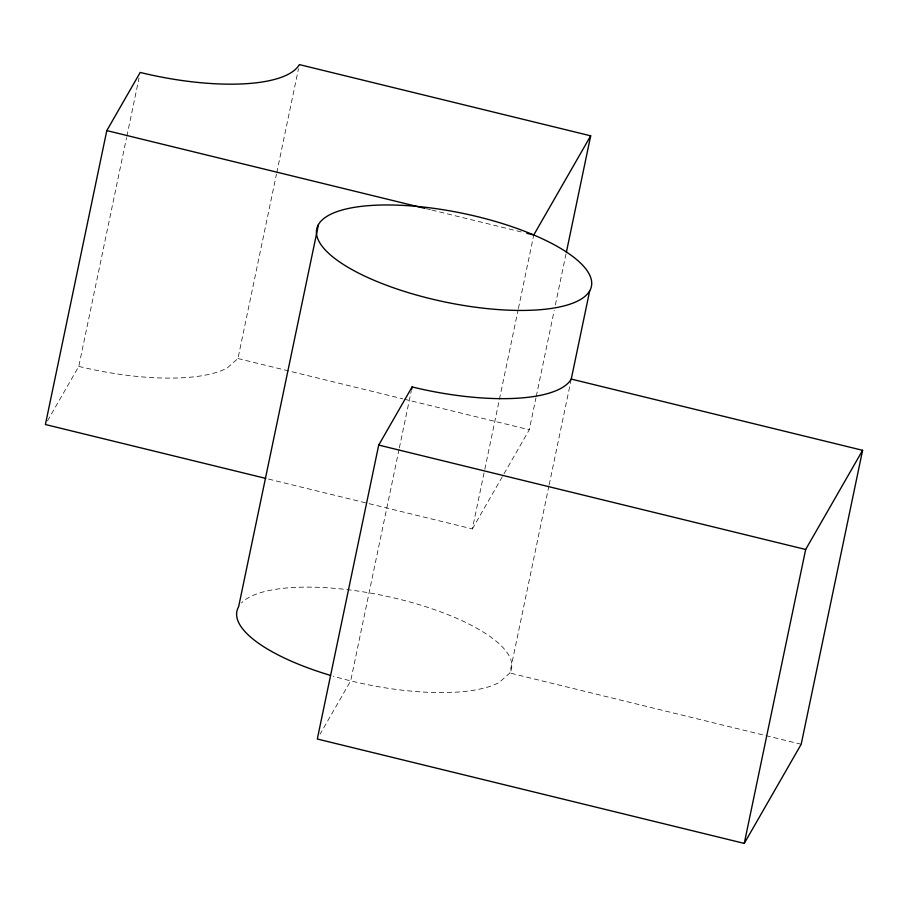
<?xml version="1.0" encoding="UTF-8"?>
<svg xmlns="http://www.w3.org/2000/svg" width="908" height="908" viewBox="0 0 908 908"><rect width="100%" height="100%" fill="white"/><g stroke="black" fill="none" stroke-linecap="round" stroke-linejoin="round"><path stroke-width="0.68" stroke-dasharray="4.54 3.41" d="M47.488 420.892L78.78 366.378L126.575 137.607M126.87 136.223L139.026 77.997M78.78 366.378A140.297 45.207 11.8 0 0 227.227 368.012L237.941 358.524L276.463 174.12M276.758 172.736L298.482 68.747M399.066 449.324L350.692 680.875L320.093 734.163M399.35 447.939L411.233 391.098M369.057 503.668L472.353 528.921L484.52 470.685M484.804 469.3L518.116 309.855M518.411 308.47L533.756 234.99M472.353 528.921L529.285 429.768L535.947 397.874M536.242 396.49L554.198 310.525M555.356 304.974L566.07 253.684M548.954 485.837L509.853 673.01L499.139 682.498A140.297 45.207 11.8 0 1 333.191 676.188M549.192 484.713L570.973 380.463M426.329 208.715L430.46 209.725M431.845 210.066L521.362 231.96M237.941 358.524L402.857 398.85M404.23 399.191L529.285 429.768M268.518 479.084L367.683 503.327M801.197 744.254L509.853 673.01A140.297 45.207 11.8 0 0 404.208 600.46A140.297 45.207 11.8 0 0 241.471 602.957"/><path stroke-width="1.36" d="M566.365 252.288L590.688 135.825L299.356 64.593A140.297 45.207 11.8 0 1 140.195 72.447L106.803 130.593L45.4 424.524L265.76 478.403M318.47 224.548L238.634 606.703A140.297 45.207 11.8 0 0 330.546 675.416M378.715 445.079L317.312 739.01L744.265 843.407L801.197 744.254L862.6 450.311L571.257 379.079A140.297 45.207 11.8 0 1 412.096 386.933L378.715 445.079L805.668 549.476L862.6 450.311M411.517 389.714L412.096 386.933M571.177 379.476L589.689 290.866A140.297 45.207 11.8 0 0 406.671 205.605A140.297 45.207 11.8 0 0 365.879 276.645A140.297 45.207 11.8 0 0 589.689 290.866M744.265 843.407L805.668 549.476M590.688 135.825L533.756 234.99L526.867 233.299M106.803 130.593L424.955 208.386"/></g></svg>
